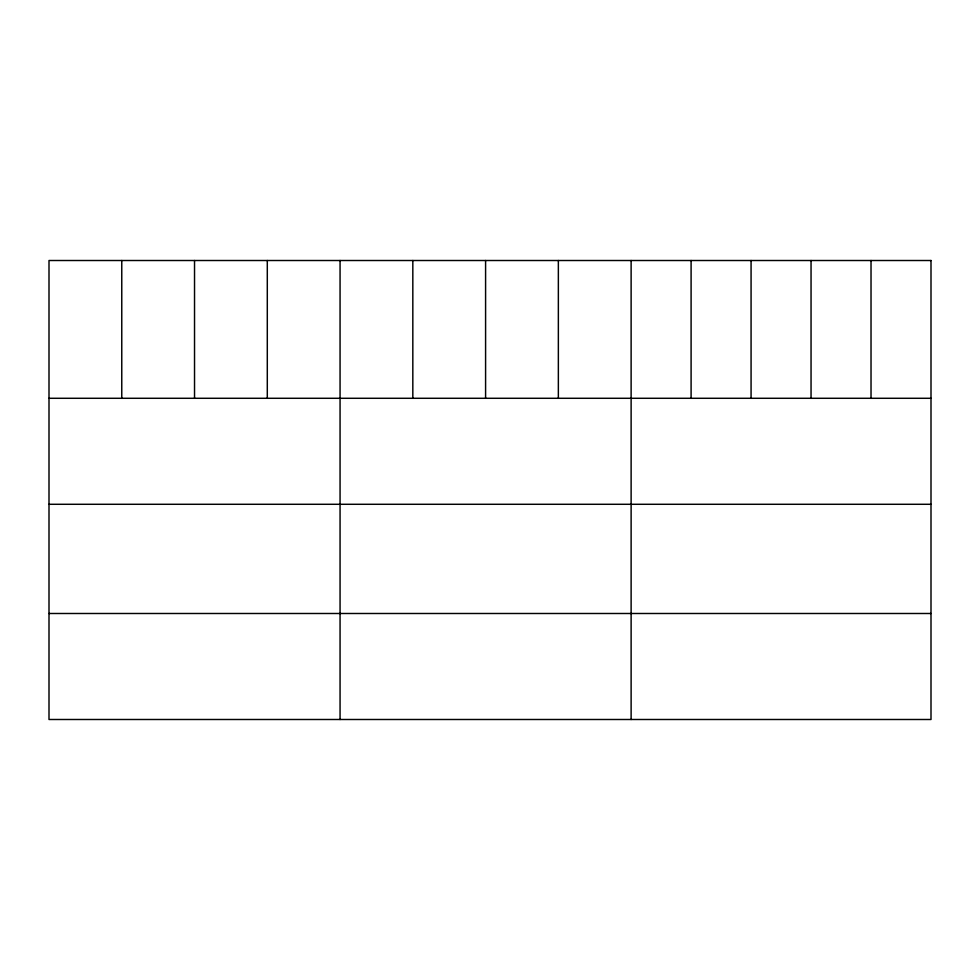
<?xml version="1.0" encoding="UTF-8"?>
<svg xmlns="http://www.w3.org/2000/svg" width="980" height="980" viewBox="0 0 980 980"><rect width="100%" height="100%" fill="white"/><g stroke="black" fill="none" stroke-linecap="round" stroke-linejoin="round"><path stroke-width="1.47" d="M49 398.284L931 398.284M49 504.284L931 504.284M49 613.492L931 613.492M871.024 260.509L871.024 398.284M811.048 260.509L811.048 398.284M751.072 260.509L751.072 398.284M691.096 260.509L691.096 398.284M631.12 260.509L631.12 719.492M558.355 260.509L558.355 398.284M485.59 260.509L485.59 398.284M412.825 260.509L412.825 398.284M340.06 260.509L340.06 719.492M267.295 260.509L267.295 398.284M194.53 260.509L194.53 398.284M121.765 260.509L121.765 398.284M931 260.509L49 260.509L49 719.492L931 719.492L931 260.509"/></g></svg>
